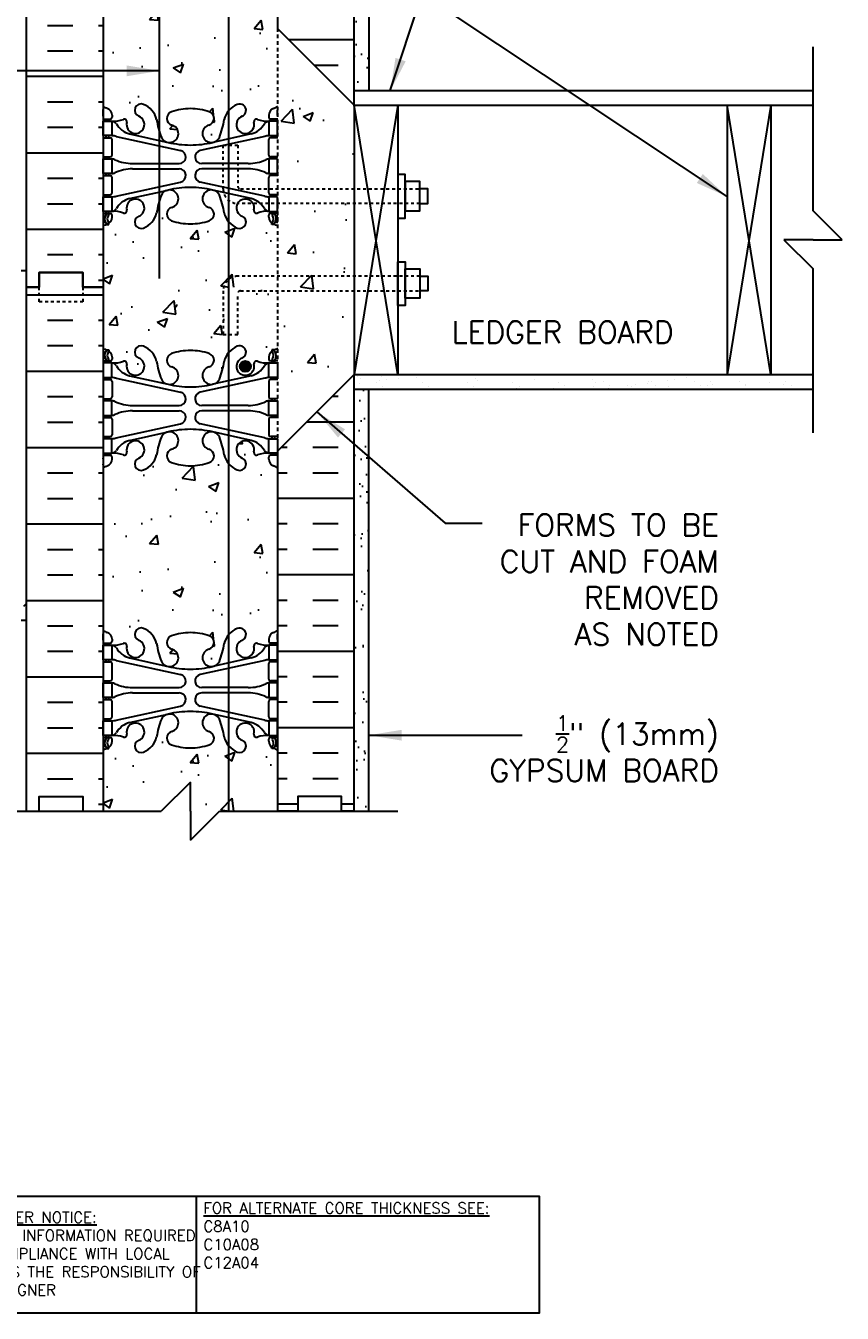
# Model space of a CAD drawing. Header units: inches. Extents: x 28.8 to 85.2, y -16 to 59.9.
# Drawn here: x 46.02 to 74.05, y -15.99 to 28.23 of the extents above; entities that cross this region are included whole.
import ezdxf
from ezdxf.enums import TextEntityAlignment as Align

# ---------------------------------------------------------------- set-up
doc = ezdxf.new("R2010")
doc.units = ezdxf.units.IN
doc.header["$LTSCALE"] = 0.5
doc.header["$MEASUREMENT"] = 0
doc.linetypes.add('DASHED2', pattern=[0.375, 0.25, -0.125])
doc.linetypes.add('HIDDEN2', pattern=[0.1875, 0.125, -0.0625])
for name, color, linetype in [('HATCH', 12, 'Continuous'), ('LINE15', 9, 'Continuous'), ('LINE18', 9, 'Continuous'), ('line25', 2, 'Continuous'), ('LINE3', 3, 'Continuous'), ('LINE50', 5, 'Continuous'), ('LINE9', 9, 'Continuous'), ('TEXT', 4, 'Continuous'), ('Web_Edge', 9, 'Continuous')]:
    doc.layers.add(name, color=color, linetype=linetype)
doc.styles.add('DIM', font='romans.shx', dxfattribs={"width": 0.7})
doc.styles.add('ROMANS', font='romans.shx', dxfattribs={"height": 1.125})
doc.styles.get("Standard").update_dxf_attribs({"font": 'romans.shx', "height": 1.125})
doc.dimstyles.new('ext_12', dxfattribs={"dimscale": 12, "dimtxt": 0.09375, "dimasz": 0.09375, "dimexe": 0.09375, "dimexo": 0.0625, "dimgap": 0.0625, "dimtad": 1, "dimdec": 1, "dimzin": 3, "dimdsep": 46, "dimlunit": 4, "dimtxsty": 'DIM', "dimcen": 0.09, "dimdle": 0.09375, "dimclrt": 4, "dimadec": 0, "dimazin": 0, "dimtfac": 1, "dimtdec": 1, "dimtmove": 2, "dimatfit": 3, "dimfxl": 0, "dimfrac": 2, "dimtolj": 1, "dimtzin": 0, "dimarcsym": 0})
pattern_1 = [(37.5, (34.8746, -11.62064), (-0.031497, 0.963412), [0, -0.76, 0, -0.85, 0, -0.8125]), (7.5, (34.8746, -11.6206), (0.884888, 1.411073), [0, -0.41, 0, -0.685, 0, -0.2625]), (327.5, (34.2596, -11.62064), (1.557071, 0.00283), [0, -0.25, 0, -0.9, 0, -1.175]), (317.5, (34.2596, -11.6206), (1.503063, 0.438838), [0, -0.125, 0, -0.59, 0, -0.675])]

# ---------------------------------------------------------------- blocks, each defined once
blk = doc.blocks.new('6 web')
at = {"layer": 'Web_Edge'}
for p, q in [((-2.89, 6.845), (-2.8, 6.845)), ((-2.8, 6.845), (-2.8, 6.803)), ((2.89, 6.845), (2.8, 6.845)), ((2.8, 6.845), (2.8, 6.803)), ((-3, 6.566), (-2.958, 6.566)), ((-3, 6.466), (-2.752, 6.466)), ((-2.89, 6.466), (-2.89, 6.396)), ((-2.8, 6.466), (-2.8, 6.396)), ((-2.69, 6.596), (-2.69, 6.529)), ((2.69, 6.596), (2.69, 6.529)), ((3, 6.466), (2.752, 6.466)), ((2.8, 6.466), (2.8, 6.396)), ((2.89, 6.466), (2.89, 6.396)), ((3, 6.566), (2.958, 6.566)), ((-3, 5.826), (-2.752, 5.826)), ((-2.89, 5.896), (-2.89, 5.826)), ((-2.8, 5.896), (-2.8, 5.826)), ((-2.69, 5.764), (-2.69, 5.229)), ((-2.551, 5.872), (-0.34, 5.391)), ((-2.09, 5.955), (-0.768, 5.665)), ((2.551, 5.872), (0.34, 5.391)), ((2.09, 5.955), (0.768, 5.665)), ((2.69, 5.764), (2.69, 5.229)), ((3, 5.826), (2.752, 5.826)), ((2.8, 5.896), (2.8, 5.826)), ((2.89, 5.896), (2.89, 5.826)), ((-3, 5.166), (-2.752, 5.166)), ((-2.89, 5.166), (-2.89, 5.096)), ((-2.8, 5.166), (-2.8, 5.096)), ((-1.985, 4.936), (-0.389, 4.936)), ((1.985, 4.936), (0.389, 4.936)), ((3, 5.166), (2.752, 5.166)), ((2.8, 5.166), (2.8, 5.096)), ((2.89, 5.166), (2.89, 5.096)), ((-3, 4.526), (-2.752, 4.526)), ((-2.89, 4.596), (-2.89, 4.526)), ((-2.8, 4.596), (-2.8, 4.526)), ((-2.69, 4.464), (-2.69, 3.929)), ((-1.985, 4.756), (-0.389, 4.756)), ((1.985, 4.756), (0.389, 4.756)), ((2.69, 4.464), (2.69, 3.929)), ((3, 4.526), (2.752, 4.526)), ((2.8, 4.596), (2.8, 4.526)), ((2.89, 4.596), (2.89, 4.526)), ((-2.551, 3.82), (-0.34, 4.302)), ((-2.09, 3.737), (-0.768, 4.028)), ((2.551, 3.82), (0.34, 4.302)), ((2.09, 3.737), (0.768, 4.028)), ((-3, 3.866), (-2.752, 3.866)), ((-2.89, 3.866), (-2.89, 3.796)), ((-2.8, 3.866), (-2.8, 3.796)), ((3, 3.866), (2.752, 3.866)), ((2.8, 3.866), (2.8, 3.796)), ((2.89, 3.866), (2.89, 3.796)), ((-3, 3.226), (-2.752, 3.226)), ((-2.99, 3.106), (-2.99, 2.92)), ((-2.89, 3.296), (-2.89, 3.226)), ((-2.8, 3.296), (-2.8, 3.226)), ((-2.69, 3.096), (-2.69, 3.164)), ((2.69, 3.096), (2.69, 3.164)), ((3, 3.226), (2.752, 3.226)), ((2.8, 3.296), (2.8, 3.226)), ((2.89, 3.296), (2.89, 3.226)), ((2.99, 3.106), (2.99, 2.92)), ((-2.99, -3.106), (-2.99, -2.92)), ((2.99, -3.106), (2.99, -2.92)), ((-3, -3.226), (-2.752, -3.226)), ((-2.89, -3.296), (-2.89, -3.226)), ((-2.8, -3.296), (-2.8, -3.226)), ((-2.69, -3.096), (-2.69, -3.164)), ((2.69, -3.096), (2.69, -3.164)), ((3, -3.226), (2.752, -3.226)), ((2.8, -3.296), (2.8, -3.226)), ((2.89, -3.296), (2.89, -3.226)), ((-3, -3.866), (-2.752, -3.866)), ((-2.89, -3.866), (-2.89, -3.796)), ((-2.8, -3.866), (-2.8, -3.796)), ((-2.69, -4.464), (-2.69, -3.929)), ((-2.551, -3.82), (-0.34, -4.302)), ((-2.09, -3.737), (-0.768, -4.028)), ((2.551, -3.82), (0.34, -4.302)), ((2.09, -3.737), (0.768, -4.028)), ((2.69, -4.464), (2.69, -3.929)), ((3, -3.866), (2.752, -3.866)), ((2.8, -3.866), (2.8, -3.796)), ((2.89, -3.866), (2.89, -3.796)), ((-3, -4.526), (-2.752, -4.526)), ((-2.89, -4.596), (-2.89, -4.526)), ((-2.8, -4.596), (-2.8, -4.526)), ((-1.985, -4.756), (-0.389, -4.756)), ((1.985, -4.756), (0.389, -4.756)), ((3, -4.526), (2.752, -4.526)), ((2.8, -4.596), (2.8, -4.526)), ((2.89, -4.596), (2.89, -4.526)), ((-3, -5.166), (-2.752, -5.166)), ((-2.89, -5.166), (-2.89, -5.096)), ((-2.8, -5.166), (-2.8, -5.096)), ((-2.69, -5.764), (-2.69, -5.229)), ((-1.985, -4.936), (-0.389, -4.936)), ((1.985, -4.936), (0.389, -4.936)), ((2.69, -5.764), (2.69, -5.229)), ((3, -5.166), (2.752, -5.166)), ((2.8, -5.166), (2.8, -5.096)), ((2.89, -5.166), (2.89, -5.096)), ((-2.551, -5.872), (-0.34, -5.391)), ((-2.09, -5.955), (-0.768, -5.665)), ((2.551, -5.872), (0.34, -5.391)), ((2.09, -5.955), (0.768, -5.665)), ((-3, -5.826), (-2.752, -5.826)), ((-2.89, -5.896), (-2.89, -5.826)), ((-2.8, -5.896), (-2.8, -5.826)), ((3, -5.826), (2.752, -5.826)), ((2.8, -5.896), (2.8, -5.826)), ((2.89, -5.896), (2.89, -5.826)), ((-3, -6.466), (-2.752, -6.466)), ((-3, -6.566), (-2.958, -6.566)), ((-2.89, -6.466), (-2.89, -6.396)), ((-2.8, -6.466), (-2.8, -6.396)), ((-2.69, -6.596), (-2.69, -6.529)), ((2.69, -6.596), (2.69, -6.529)), ((3, -6.466), (2.752, -6.466)), ((2.8, -6.466), (2.8, -6.396)), ((2.89, -6.466), (2.89, -6.396)), ((3, -6.566), (2.958, -6.566)), ((-2.89, -6.845), (-2.8, -6.845)), ((-2.8, -6.845), (-2.8, -6.803)), ((2.8, -6.845), (2.8, -6.803)), ((2.89, -6.845), (2.8, -6.845))]:
    blk.add_line(p, q, dxfattribs=at)
for points in [[(-2.995, 5.896), (-2.695, 5.896), (-2.695, 6.396), (-2.995, 6.396)], [(2.995, 5.896), (2.695, 5.896), (2.695, 6.396), (2.995, 6.396)], [(-2.995, 4.596), (-2.695, 4.596), (-2.695, 5.096), (-2.995, 5.096)], [(2.995, 4.596), (2.695, 4.596), (2.695, 5.096), (2.995, 5.096)], [(-2.995, 3.296), (-2.695, 3.296), (-2.695, 3.796), (-2.995, 3.796)], [(2.995, 3.296), (2.695, 3.296), (2.695, 3.796), (2.995, 3.796)], [(-2.995, -3.296), (-2.695, -3.296), (-2.695, -3.796), (-2.995, -3.796)], [(2.995, -3.296), (2.695, -3.296), (2.695, -3.796), (2.995, -3.796)], [(-2.995, -4.596), (-2.695, -4.596), (-2.695, -5.096), (-2.995, -5.096)], [(2.995, -4.596), (2.695, -4.596), (2.695, -5.096), (2.995, -5.096)], [(-2.995, -5.896), (-2.695, -5.896), (-2.695, -6.396), (-2.995, -6.396)], [(2.995, -5.896), (2.695, -5.896), (2.695, -6.396), (2.995, -6.396)]]:
    blk.add_lwpolyline(points, close=True, dxfattribs=at)
for centre, radius, start, end in [((-2.69, 7.303), 0.5, 231.6833, 250.5288), ((-2.69, 7.303), 0.6, 238.8907, 245.0748), ((-2.696, 6.651), 0.25, 140.1145, 222.4609), ((-2.951, 6.741), 0.02, 340.7916, 65.0748), ((-2.854, 6.782), 0.045, 319.1879, 141.448), ((-2.94, 6.596), 0.25, 0, 70.5288), ((-2.696, 6.651), 0.16, 140.0001, 222.4609), ((-1.69, 6.766), 0.22, 68.1963, 248.1963), ((-1.885, 6.278), 0.745, 13.2652, 68.1963), ((-0.571, 6.49), 0.24, 108.923, 254.2747), ((0, 4.825), 2, 90, 108.923), ((0, 4.825), 2, 71.077, 90), ((0.571, 6.49), 0.24, 285.7253, 71.077), ((1.885, 6.278), 0.745, 111.8037, 166.7348), ((1.69, 6.766), 0.22, 291.8037, 111.8037), ((2.94, 6.596), 0.25, 109.4712, 180), ((2.854, 6.782), 0.045, 38.552, 220.8121), ((2.696, 6.651), 0.16, 317.5391, 39.9999), ((2.69, 7.303), 0.5, 289.4712, 308.3167), ((2.696, 6.651), 0.25, 317.5391, 39.8855), ((2.951, 6.741), 0.02, 114.9252, 199.2084), ((2.69, 7.303), 0.6, 294.9252, 301.1093), ((-2.958, 6.586), 0.02, 270, 14.1541), ((-2.848, 6.512), 0.045, 222.4609, 42.4609), ((-2.752, 6.529), 0.0625, 270, 0), ((-2.639, 7.395), 1, 266.7879, 289.9067), ((-2.738, 6.15), 0.25, 37.2777, 80.0823), ((-1.891, 6.678), 0.75, 210.155, 254.5838), ((-2.269, 6.369), 0.09, 346.6795, 108.8651), ((-1.885, 6.278), 0.305, 166.6795, 68.1963), ((1.803, 6.92), 3, 189.0273, 201.1984), ((-0.718, 5.966), 0.305, 205.3782, 74.2747), ((0.718, 5.966), 0.305, 105.7253, 334.6218), ((-1.803, 6.92), 3, 338.8016, 350.9727), ((1.885, 6.278), 0.305, 111.8037, 13.3205), ((1.891, 6.678), 0.75, 285.4162, 329.845), ((2.269, 6.369), 0.09, 71.1349, 193.3205), ((2.639, 7.395), 1, 250.0933, 273.2121), ((2.738, 6.15), 0.25, 99.9177, 142.7223), ((2.752, 6.529), 0.0625, 180, 270), ((2.848, 6.512), 0.045, 137.5391, 317.5391), ((2.958, 6.586), 0.02, 165.8459, 270), ((-2.752, 5.764), 0.0625, 0, 90), ((-2.786, 4.9), 1, 76.4291, 84.7991), ((2.786, 4.9), 1, 95.2009, 103.5709), ((2.752, 5.764), 0.0625, 90, 180), ((0, 8.932), 3.356, 256.7692, 270), ((-0.389, 5.166), 0.23, 270, 77.6055), ((0, 8.932), 3.356, 270, 283.2308), ((0.389, 5.166), 0.23, 102.3945, 270), ((-2.752, 5.229), 0.0625, 270, 0), ((-2.699, 4.877), 0.219, 60.4937, 88.92), ((-1.955, 6.536), 1.6, 246.5673, 268.9203), ((1.955, 6.536), 1.6, 271.0797, 293.4327), ((2.699, 4.877), 0.219, 91.08, 119.5063), ((2.752, 5.229), 0.0625, 180, 270), ((-2.752, 4.464), 0.0625, 0, 90), ((-2.699, 4.815), 0.219, 271.08, 299.5063), ((-2.699, 4.815), 0.219, 271.08, 299.5063), ((-1.955, 3.156), 1.6, 91.0797, 113.4327), ((-1.955, 3.156), 1.6, 91.0797, 113.4327), ((-0.389, 4.526), 0.23, 282.3945, 90), ((0.389, 4.526), 0.23, 90, 257.6055), ((1.955, 3.156), 1.6, 66.5673, 88.9203), ((1.955, 3.156), 1.6, 66.5673, 88.9203), ((2.699, 4.815), 0.219, 240.4937, 268.92), ((2.699, 4.815), 0.219, 240.4937, 268.92), ((2.752, 4.464), 0.0625, 90, 180), ((-0.718, 3.727), 0.305, 285.7253, 154.6218), ((0, 0.761), 3.356, 90, 103.2308), ((0, 0.761), 3.356, 76.7692, 90), ((0.718, 3.727), 0.305, 25.3782, 254.2747), ((-2.752, 3.929), 0.0625, 270, 0), ((-2.786, 4.792), 1, 275.2009, 283.5709), ((-1.891, 3.014), 0.75, 105.4162, 149.845), ((-1.885, 3.414), 0.305, 291.8037, 193.3205), ((1.803, 2.773), 3, 158.8016, 170.9727), ((-1.803, 2.773), 3, 9.0273, 21.1984), ((1.885, 3.414), 0.305, 346.6795, 248.1963), ((1.891, 3.014), 0.75, 30.155, 74.5838), ((2.786, 4.792), 1, 256.4291, 264.7991), ((2.752, 3.929), 0.0625, 180, 270), ((-3.01, 3.106), 0.02, 0, 60.012), ((-2.94, 3.096), 0.25, 289.4712, 360), ((-2.752, 3.164), 0.0625, 360, 90), ((-2.738, 3.542), 0.25, 279.9177, 322.7223), ((-2.639, 2.298), 1, 70.0933, 93.2121), ((-2.269, 3.323), 0.09, 251.1349, 13.3205), ((-1.69, 2.927), 0.22, 111.8037, 291.8037), ((-1.885, 3.414), 0.745, 291.8037, 346.7348), ((-0.571, 3.202), 0.24, 105.7253, 251.077), ((0.571, 3.202), 0.24, 288.923, 74.2747), ((1.885, 3.414), 0.745, 193.2652, 248.1963), ((1.69, 2.927), 0.22, 248.1963, 68.1963), ((2.269, 3.323), 0.09, 166.6795, 288.8651), ((2.639, 2.298), 1, 86.7879, 109.9067), ((2.738, 3.542), 0.25, 217.2777, 260.0823), ((2.752, 3.164), 0.0625, 90, 180), ((2.94, 3.096), 0.25, 180, 250.5288), ((3.01, 3.106), 0.02, 119.988, 180), ((-3.01, 2.92), 0.02, 301.073, 0), ((-2.69, 2.389), 0.6, 121.073, 121.1093), ((-2.69, 2.389), 0.5, 109.4712, 128.3167), ((0, 4.867), 2, 251.077, 270), ((0, 4.867), 2, 270, 288.923), ((2.69, 2.389), 0.5, 51.6833, 70.5288), ((3.01, 2.92), 0.02, 180, 238.927), ((2.69, 2.389), 0.6, 58.8907, 58.927), ((-2.69, -2.389), 0.5, 231.6833, 250.5288), ((-2.69, -2.389), 0.6, 238.8907, 238.927), ((-3.01, -2.92), 0.02, 360, 58.927), ((-2.94, -3.096), 0.25, 0, 70.5288), ((-1.69, -2.927), 0.22, 68.1963, 248.1963), ((-1.885, -3.414), 0.745, 13.2652, 68.1963), ((-0.571, -3.202), 0.24, 108.923, 254.2747), ((0, -4.867), 2, 90, 108.923), ((0, -4.867), 2, 71.077, 90), ((0.571, -3.202), 0.24, 285.7253, 71.077), ((1.885, -3.414), 0.745, 111.8037, 166.7348), ((1.69, -2.927), 0.22, 291.8037, 111.8037), ((2.94, -3.096), 0.25, 109.4712, 180), ((2.69, -2.389), 0.5, 289.4712, 308.3167), ((3.01, -2.92), 0.02, 121.073, 180), ((2.69, -2.389), 0.6, 301.073, 301.1093), ((-3.01, -3.106), 0.02, 299.988, 360), ((-2.752, -3.164), 0.0625, 270, 0), ((-2.639, -2.298), 1, 266.7879, 289.9067), ((-2.738, -3.542), 0.25, 37.2777, 80.0823), ((-1.891, -3.014), 0.75, 210.155, 254.5838), ((-2.269, -3.323), 0.09, 346.6795, 108.8651), ((-1.885, -3.414), 0.305, 166.6795, 68.1963), ((1.803, -2.773), 3, 189.0273, 201.1984), ((-0.718, -3.727), 0.305, 205.3782, 74.2747), ((0.718, -3.727), 0.305, 105.7253, 334.6218), ((-1.803, -2.773), 3, 338.8016, 350.9727), ((1.885, -3.414), 0.305, 111.8037, 13.3205), ((1.891, -3.014), 0.75, 285.4162, 329.845), ((2.269, -3.323), 0.09, 71.1349, 193.3205), ((2.639, -2.298), 1, 250.0933, 273.2121), ((2.738, -3.542), 0.25, 99.9177, 142.7223), ((2.752, -3.164), 0.0625, 180, 270), ((3.01, -3.106), 0.02, 180, 240.012), ((-2.752, -3.929), 0.0625, 0, 90), ((-2.786, -4.792), 1, 76.4291, 84.7991), ((2.786, -4.792), 1, 95.2009, 103.5709), ((2.752, -3.929), 0.0625, 90, 180), ((0, -0.761), 3.356, 256.7692, 270), ((-0.389, -4.526), 0.23, 270, 77.6055), ((0, -0.761), 3.356, 270, 283.2308), ((0.389, -4.526), 0.23, 102.3945, 270), ((-2.752, -4.464), 0.0625, 270, 0), ((-2.699, -4.815), 0.219, 60.4937, 88.92), ((-2.699, -4.815), 0.219, 60.4937, 88.92), ((-1.955, -3.156), 1.6, 246.5673, 268.9203), ((-1.955, -3.156), 1.6, 246.5673, 268.9203), ((1.955, -3.156), 1.6, 271.0797, 293.4327), ((1.955, -3.156), 1.6, 271.0797, 293.4327), ((2.699, -4.815), 0.219, 91.08, 119.5063), ((2.699, -4.815), 0.219, 91.08, 119.5063), ((2.752, -4.464), 0.0625, 180, 270), ((-2.752, -5.229), 0.0625, 0, 90), ((-2.699, -4.877), 0.219, 271.08, 299.5063), ((-1.955, -6.536), 1.6, 91.0797, 113.4327), ((-0.389, -5.166), 0.23, 282.3945, 90), ((0.389, -5.166), 0.23, 90, 257.6055), ((1.955, -6.536), 1.6, 66.5673, 88.9203), ((2.699, -4.877), 0.219, 240.4937, 268.92), ((2.752, -5.229), 0.0625, 90, 180), ((-0.718, -5.966), 0.305, 285.7253, 154.6218), ((0, -8.932), 3.356, 90, 103.2308), ((0, -8.932), 3.356, 76.7692, 90), ((0.718, -5.966), 0.305, 25.3782, 254.2747), ((-2.752, -5.764), 0.0625, 270, 0), ((-2.786, -4.9), 1, 275.2009, 283.5709), ((-1.891, -6.678), 0.75, 105.4162, 149.845), ((-1.885, -6.278), 0.305, 291.8037, 193.3205), ((1.803, -6.92), 3, 158.8016, 170.9727), ((-1.803, -6.92), 3, 9.0273, 21.1984), ((1.885, -6.278), 0.305, 346.6795, 248.1963), ((1.891, -6.678), 0.75, 30.155, 74.5838), ((2.786, -4.9), 1, 256.4291, 264.7991), ((2.752, -5.764), 0.0625, 180, 270), ((-2.958, -6.586), 0.02, 345.8459, 90), ((-2.696, -6.651), 0.25, 137.5391, 219.8855), ((-2.848, -6.512), 0.045, 317.5391, 137.5391), ((-2.94, -6.596), 0.25, 289.4712, 360), ((-2.696, -6.651), 0.16, 137.5391, 219.9999), ((-2.752, -6.529), 0.0625, 360, 90), ((-2.738, -6.15), 0.25, 279.9177, 322.7223), ((-2.639, -7.395), 1, 70.0933, 93.2121), ((-2.269, -6.369), 0.09, 251.1349, 13.3205), ((-1.69, -6.766), 0.22, 111.8037, 291.8037), ((-1.885, -6.278), 0.745, 291.8037, 346.7348), ((-0.571, -6.49), 0.24, 105.7253, 251.077), ((0.571, -6.49), 0.24, 288.923, 74.2747), ((1.885, -6.278), 0.745, 193.2652, 248.1963), ((1.69, -6.766), 0.22, 248.1963, 68.1963), ((2.269, -6.369), 0.09, 166.6795, 288.8651), ((2.639, -7.395), 1, 86.7879, 109.9067), ((2.738, -6.15), 0.25, 217.2777, 260.0823), ((2.752, -6.529), 0.0625, 90, 180), ((2.94, -6.596), 0.25, 180, 250.5288), ((2.848, -6.512), 0.045, 42.4609, 222.4609), ((2.696, -6.651), 0.16, 320.0001, 42.4609), ((2.696, -6.651), 0.25, 320.1145, 42.4609), ((2.958, -6.586), 0.02, 90, 194.1541), ((-2.69, -7.303), 0.6, 114.9252, 121.1093), ((-2.69, -7.303), 0.5, 109.4712, 128.3167), ((-2.951, -6.741), 0.02, 294.9252, 19.2084), ((-2.854, -6.782), 0.045, 218.552, 40.8121), ((0, -4.825), 2, 251.077, 270), ((0, -4.825), 2, 270, 288.923), ((2.854, -6.782), 0.045, 139.1879, 321.448), ((2.69, -7.303), 0.5, 51.6833, 70.5288), ((2.951, -6.741), 0.02, 160.7916, 245.0748), ((2.69, -7.303), 0.6, 58.8907, 65.0748)]:
    blk.add_arc(centre, radius, start, end, dxfattribs=at)

msp = doc.modelspace()

# ---------------------------------------------------------------- hatches: boundary and pattern name
at = {"layer": 'HATCH'}
h = msp.add_hatch(dxfattribs=at)
h.set_pattern_fill('AR-SAND', color=256, scale=0.5, style=0)
h.set_pattern_definition(pattern_1)
h.paths.add_polyline_path([(57.801, 46.254), (57.301, 46.254), (57.301, 26.004), (57.801, 26.004)])
h = msp.add_hatch(dxfattribs=at)
h.set_pattern_fill('INSUL', color=256, scale=7, style=0)
h.set_pattern_definition([(0, (-2877.4856, -377.7554), (0, 2.625), []), (0, (-2877.4856, -376.8804), (0, 2.625), [0.875, -0.875]), (0, (-2877.4856, -376.0054), (0, 2.625), [0.875, -0.875])])
h.paths.add_polyline_path([(46.051, 19.254), (46.488, 19.254), (46.488, 19.754), (47.988, 19.754), (47.988, 19.254), (48.676, 19.254), (48.676, 37.254), (47.988, 37.254), (47.988, 37.754), (46.488, 37.754), (46.488, 37.254), (46.051, 37.254)])
h = msp.add_hatch(dxfattribs=at)
h.set_pattern_fill('AR-CONC', color=256, scale=0.5, style=0)
h.set_pattern_definition([(50, (-2877.4856, -377.7554), (3.586301, -0.3137607), [0.375, -4.125]), (355, (-2877.4856, -377.7554), (-0.6937567, 3.7609607), [0.3, -3.3]), (100.4514, (-2877.1867, -377.7815), (2.892547, 3.4471977), [0.318701, -3.5057106]), (46.1842, (-2877.4856, -376.7554), (5.336205, -0.827595), [0.5625, -6.1875]), (96.6356, (-2877.041, -376.8243), (4.6733135, 4.870589), [0.478051, -5.258565]), (351.1842, (-2877.4856, -376.7554), (4.67331, 4.870593), [0.45, -4.95]), (21, (-2876.9856, -377.0054), (2.9845353, -2.0130945), [0.375, -4.125]), (326, (-2876.9856, -377.0054), (1.2165767, 3.62575), [0.3, -3.3]), (71.4514, (-2876.737, -377.173), (4.201113, 1.6126525), [0.318701, -3.5057106]), (37.5, (-2877.4856, -377.7554), (0.0607993, 1.66446927), [0, -3.26, 0, -3.35, 0, -3.3125]), (7.5, (-2877.4856, -377.7554), (1.3153477, 1.9720586), [0, -1.91, 0, -3.185, 0, -1.2625]), (327.5, (-2878.6006, -377.7554), (2.6691122, -0.11277436), [0, -1.25, 0, -3.9, 0, -5.175]), (317.5, (-2879.1006, -377.7554), (2.9159308, 0.500525), [0, -1.625, 0, -2.59, 0, -3.675])])
h.paths.add_polyline_path([(51.676, 35.08, -0.082755), (52.325, 34.972, -0.735593), (52.312, 34.514, 0.955472), (52.45, 33.92), (52.47, 33.924, 0.223253), (52.67, 34.089, 0.053157), (52.836, 34.703, -0.24438), (53.284, 35.224, -1), (53.448, 34.816, 2.182095), (53.858, 34.603, -0.601435), (53.977, 34.707, 0.10046), (54.371, 34.65), (54.476, 34.65), (54.476, 34.72), (54.428, 34.72, -0.414214), (54.366, 34.783), (54.366, 34.85, -0.249069), (54.476, 35.057), (54.476, 35.099), (54.566, 35.099, 0.064398), (54.676, 35.165), (54.676, 37.254), (48.676, 37.254), (48.676, 35.165, 0.064398), (48.786, 35.099), (48.876, 35.099), (48.876, 35.057, -0.249069), (48.986, 34.85), (48.986, 34.783, -0.414214), (48.924, 34.72), (48.876, 34.72), (48.876, 34.65), (48.981, 34.65, 0.10046), (49.375, 34.707, -0.601435), (49.494, 34.603, 2.182095), (49.904, 34.816, -1), (50.068, 35.224, -0.24438), (50.516, 34.703, 0.053157), (50.682, 34.089, 0.223253), (50.882, 33.924), (50.902, 33.92, 0.955472), (51.04, 34.514, -0.735593), (51.027, 34.972, -0.082755)])
h.paths.add_polyline_path([(54.676, 28.254), (54.676, 31.036, 0.082415), (54.533, 31.115, -0.317837), (54.366, 31.35), (54.366, 31.418, -0.414214), (54.428, 31.48), (54.476, 31.48), (54.476, 31.55), (54.371, 31.55, 0.10046), (53.977, 31.493, -0.601435), (53.858, 31.598, 2.182095), (53.448, 31.385, -1), (53.284, 30.977, -0.24438), (52.836, 31.497, 0.053157), (52.67, 32.111, 0.223253), (52.47, 32.276), (52.45, 32.281, 0.955472), (52.312, 31.687, -0.735593), (52.325, 31.229, -0.082755), (51.676, 31.121, -0.082755), (51.027, 31.229, -0.735593), (51.04, 31.687, 0.955472), (50.902, 32.281), (50.882, 32.276, 0.223253), (50.682, 32.111, 0.053157), (50.516, 31.497, -0.24438), (50.068, 30.977, -1), (49.904, 31.385, 2.182095), (49.494, 31.598, -0.601435), (49.375, 31.493, 0.10046), (48.981, 31.55), (48.876, 31.55), (48.876, 31.48), (48.924, 31.48, -0.414214), (48.986, 31.418), (48.986, 31.35, -0.317837), (48.819, 31.115, 0.082415), (48.676, 31.036), (48.676, 28.254)])
h.paths.add_polyline_path([(48.676, 28.254), (48.676, 25.473, 0.082415), (48.819, 25.394, -0.317837), (48.986, 25.158), (48.986, 25.09, -0.414214), (48.924, 25.028), (48.876, 25.028), (48.876, 24.958), (48.981, 24.958, 0.10046), (49.375, 25.015, -0.601435), (49.494, 24.91, 2.182095), (49.904, 25.123, -1), (50.068, 25.532, -0.24438), (50.516, 25.011, 0.053157), (50.682, 24.397, 0.223253), (50.882, 24.232), (50.902, 24.228, 0.955472), (51.04, 24.821, -0.735593), (51.027, 25.279, -0.082755), (51.676, 25.387, -0.082755), (52.325, 25.279, -0.735593), (52.312, 24.821, 0.955472), (52.45, 24.228), (52.47, 24.232, 0.223253), (52.67, 24.397, 0.053157), (52.836, 25.011, -0.24438), (53.284, 25.532, -1), (53.448, 25.123, 2.182095), (53.858, 24.91, -0.601435), (53.977, 25.015, 0.10046), (54.371, 24.958), (54.476, 24.958), (54.476, 25.028), (54.428, 25.028, -0.414214), (54.366, 25.09), (54.366, 25.158, -0.317837), (54.533, 25.394, 0.082415), (54.676, 25.473), (54.676, 28.254)])
h.paths.add_polyline_path([(51.027, 21.537, -0.735593), (51.04, 21.995, 0.955472), (50.902, 22.588), (50.882, 22.584, 0.223253), (50.682, 22.419, 0.053157), (50.516, 21.805, -0.24438), (50.068, 21.284, -1), (49.904, 21.693, 2.182095), (49.494, 21.906, -0.601435), (49.375, 21.801, 0.10046), (48.981, 21.858), (48.876, 21.858), (48.876, 21.788), (48.924, 21.788, -0.414214), (48.986, 21.725), (48.986, 21.658, -0.249069), (48.876, 21.451), (48.876, 21.409), (48.786, 21.409, 0.064398), (48.676, 21.343), (48.676, 19.254), (54.676, 19.254), (54.676, 21.343, 0.064398), (54.566, 21.409), (54.476, 21.409), (54.476, 21.451, -0.249069), (54.366, 21.658), (54.366, 21.725, -0.414214), (54.428, 21.788), (54.476, 21.788), (54.476, 21.858), (54.371, 21.858, 0.10046), (53.977, 21.801, -0.601435), (53.858, 21.906, 2.182095), (53.448, 21.693, -1), (53.284, 21.284, -0.24438), (52.836, 21.805, 0.053157), (52.67, 22.419, 0.223253), (52.47, 22.584), (52.45, 22.588, 0.955472), (52.312, 21.995, -0.735593), (52.325, 21.537, -0.082755), (51.676, 21.429, -0.082755)])
h = msp.add_hatch(dxfattribs=at)
h.set_pattern_fill('INSUL', color=256, scale=7, style=0)
h.set_pattern_definition([(0, (34.8746, -11.6206), (0, 2.625), []), (0, (34.8746, -10.7456), (0, 2.625), [0.875, -0.875]), (0, (34.8746, -9.8706), (0, 2.625), [0.875, -0.875])])
h.paths.add_polyline_path([(54.676, 28.129), (57.301, 25.504), (57.301, 37.254), (56.863, 37.254), (56.863, 36.754), (55.363, 36.754), (55.363, 37.254), (54.676, 37.254)])
h.paths.add_polyline_path([(57.301, 16.254), (54.676, 13.629), (54.676, 1.254), (55.363, 1.254), (55.363, 1.754), (56.863, 1.754), (56.863, 1.254), (57.301, 1.254)])
h = msp.add_hatch(dxfattribs=at)
h.set_pattern_fill('AR-CONC', color=256, scale=0.5, style=0)
h.set_pattern_definition([(50, (-78.748, -134.385), (3.5863, -0.31376), [0.375, -4.125]), (355, (-78.748, -134.385), (-0.693757, 3.76096), [0.3, -3.3]), (100.4514, (-78.4492, -134.4112), (2.892547, 3.4472), [0.3187, -3.50571]), (46.1842, (-78.748, -133.385), (5.336205, -0.827595), [0.5625, -6.1875]), (96.6356, (-78.3034, -133.454), (4.67331, 4.87059), [0.47805, -5.25856]), (351.1842, (-78.748, -133.385), (4.67331, 4.8706), [0.45, -4.95]), (21, (-78.248, -133.635), (2.984535, -2.013094), [0.375, -4.125]), (326, (-78.248, -133.635), (1.216577, 3.62575), [0.3, -3.3]), (71.4514, (-77.9993, -133.803), (4.201113, 1.61265), [0.3187, -3.50571]), (37.5, (-78.748, -134.3851), (0.060799, 1.664469), [0, -3.26, 0, -3.35, 0, -3.3125]), (7.5, (-78.748, -134.385), (1.315348, 1.972059), [0, -1.91, 0, -3.185, 0, -1.2625]), (327.5, (-79.863, -134.3851), (2.669112, -0.112774), [0, -1.25, 0, -3.9, 0, -5.175]), (317.5, (-80.363, -134.385), (2.91593, 0.500525), [0, -1.625, 0, -2.59, 0, -3.675])])
h.paths.add_polyline_path([(57.301, 22.942), (54.676, 22.942), (54.676, 18.817), (57.301, 18.817)])
h.paths.add_polyline_path([(57.301, 17.379), (57.301, 18.317), (54.676, 18.317), (54.676, 14.754)])
h.paths.add_polyline_path([(54.676, 27.004), (54.676, 23.442), (57.301, 23.442), (57.301, 24.379)])
h = msp.add_hatch(dxfattribs=at)
h.set_pattern_fill('INSUL', color=256, scale=7, style=0)
h.set_pattern_definition([(0, (-2877.4856, -395.7554), (0, 2.625), []), (0, (-2877.4856, -394.8804), (0, 2.625), [0.875, -0.875]), (0, (-2877.4856, -394.0054), (0, 2.625), [0.875, -0.875])])
h.paths.add_polyline_path([(46.051, 1.254), (46.488, 1.254), (46.488, 1.754), (47.988, 1.754), (47.988, 1.254), (48.676, 1.254), (48.676, 19.254), (47.988, 19.254), (47.988, 19.754), (46.488, 19.754), (46.488, 19.254), (46.051, 19.254)])
h = msp.add_hatch(dxfattribs=at)
h.set_pattern_fill('AR-CONC', color=256, scale=0.5, style=0)
h.set_pattern_definition([(50, (-2877.4856, -395.7554), (3.586301, -0.3137607), [0.375, -4.125]), (355, (-2877.4856, -395.7554), (-0.6937567, 3.7609607), [0.3, -3.3]), (100.4514, (-2877.1867, -395.7815), (2.892547, 3.4471977), [0.318701, -3.5057106]), (46.1842, (-2877.4856, -394.7554), (5.336205, -0.827595), [0.5625, -6.1875]), (96.6356, (-2877.041, -394.8243), (4.6733135, 4.870589), [0.478051, -5.258565]), (351.1842, (-2877.4856, -394.7554), (4.67331, 4.870593), [0.45, -4.95]), (21, (-2876.9856, -395.0054), (2.9845353, -2.0130945), [0.375, -4.125]), (326, (-2876.9856, -395.0054), (1.2165767, 3.62575), [0.3, -3.3]), (71.4514, (-2876.737, -395.173), (4.201113, 1.6126525), [0.318701, -3.5057106]), (37.5, (-2877.4856, -395.7554), (0.0607993, 1.66446927), [0, -3.26, 0, -3.35, 0, -3.3125]), (7.5, (-2877.4856, -395.7554), (1.3153477, 1.9720586), [0, -1.91, 0, -3.185, 0, -1.2625]), (327.5, (-2878.6006, -395.7554), (2.6691122, -0.11277436), [0, -1.25, 0, -3.9, 0, -5.175]), (317.5, (-2879.1006, -395.7554), (2.9159308, 0.500525), [0, -1.625, 0, -2.59, 0, -3.675])])
h.paths.add_polyline_path([(51.676, 17.08, -0.082755), (52.325, 16.972, -0.735593), (52.312, 16.514, 0.955472), (52.45, 15.92), (52.47, 15.924, 0.223253), (52.67, 16.089, 0.053157), (52.836, 16.703, -0.24438), (53.284, 17.224, -1), (53.448, 16.816, 2.182095), (53.858, 16.603, -0.601435), (53.977, 16.707, 0.10046), (54.371, 16.65), (54.476, 16.65), (54.476, 16.72), (54.428, 16.72, -0.414214), (54.366, 16.783), (54.366, 16.85, -0.249069), (54.476, 17.057), (54.476, 17.099), (54.566, 17.099, 0.064398), (54.676, 17.165), (54.676, 19.254), (48.676, 19.254), (48.676, 17.165, 0.064398), (48.786, 17.099), (48.876, 17.099), (48.876, 17.057, -0.249069), (48.986, 16.85), (48.986, 16.783, -0.414214), (48.924, 16.72), (48.876, 16.72), (48.876, 16.65), (48.981, 16.65, 0.10046), (49.375, 16.707, -0.601435), (49.494, 16.603, 2.182095), (49.904, 16.816, -1), (50.068, 17.224, -0.24438), (50.516, 16.703, 0.053157), (50.682, 16.089, 0.223253), (50.882, 15.924), (50.902, 15.92, 0.955472), (51.04, 16.514, -0.735593), (51.027, 16.972, -0.082755)])
h.paths.add_polyline_path([(54.676, 10.254), (54.676, 13.036, 0.082415), (54.533, 13.115, -0.317837), (54.366, 13.35), (54.366, 13.418, -0.414214), (54.428, 13.48), (54.476, 13.48), (54.476, 13.55), (54.371, 13.55, 0.10046), (53.977, 13.493, -0.601435), (53.858, 13.598, 2.182095), (53.448, 13.385, -1), (53.284, 12.977, -0.24438), (52.836, 13.497, 0.053157), (52.67, 14.111, 0.223253), (52.47, 14.276), (52.45, 14.281, 0.955472), (52.312, 13.687, -0.735593), (52.325, 13.229, -0.082755), (51.676, 13.121, -0.082755), (51.027, 13.229, -0.735593), (51.04, 13.687, 0.955472), (50.902, 14.281), (50.882, 14.276, 0.223253), (50.682, 14.111, 0.053157), (50.516, 13.497, -0.24438), (50.068, 12.977, -1), (49.904, 13.385, 2.182095), (49.494, 13.598, -0.601435), (49.375, 13.493, 0.10046), (48.981, 13.55), (48.876, 13.55), (48.876, 13.48), (48.924, 13.48, -0.414214), (48.986, 13.418), (48.986, 13.35, -0.317837), (48.819, 13.115, 0.082415), (48.676, 13.036), (48.676, 10.254)])
h.paths.add_polyline_path([(48.676, 10.254), (48.676, 7.473, 0.082415), (48.819, 7.394, -0.317837), (48.986, 7.158), (48.986, 7.09, -0.414214), (48.924, 7.028), (48.876, 7.028), (48.876, 6.958), (48.981, 6.958, 0.10046), (49.375, 7.015, -0.601435), (49.494, 6.91, 2.182095), (49.904, 7.123, -1), (50.068, 7.532, -0.24438), (50.516, 7.011, 0.053157), (50.682, 6.397, 0.223253), (50.882, 6.232), (50.902, 6.228, 0.955472), (51.04, 6.821, -0.735593), (51.027, 7.279, -0.082755), (51.676, 7.387, -0.082755), (52.325, 7.279, -0.735593), (52.312, 6.821, 0.955472), (52.45, 6.228), (52.47, 6.232, 0.223253), (52.67, 6.397, 0.053157), (52.836, 7.011, -0.24438), (53.284, 7.532, -1), (53.448, 7.123, 2.182095), (53.858, 6.91, -0.601435), (53.977, 7.015, 0.10046), (54.371, 6.958), (54.476, 6.958), (54.476, 7.028), (54.428, 7.028, -0.414214), (54.366, 7.09), (54.366, 7.158, -0.317837), (54.533, 7.394, 0.082415), (54.676, 7.473), (54.676, 10.254)])
h.paths.add_polyline_path([(51.027, 3.537, -0.735593), (51.04, 3.995, 0.955472), (50.902, 4.588), (50.882, 4.584, 0.223253), (50.682, 4.419, 0.053157), (50.516, 3.805, -0.24438), (50.068, 3.284, -1), (49.904, 3.693, 2.182095), (49.494, 3.906, -0.601435), (49.375, 3.801, 0.10046), (48.981, 3.858), (48.876, 3.858), (48.876, 3.788), (48.924, 3.788, -0.414214), (48.986, 3.725), (48.986, 3.658, -0.249069), (48.876, 3.451), (48.876, 3.409), (48.786, 3.409, 0.064398), (48.676, 3.343), (48.676, 1.254), (54.676, 1.254), (54.676, 3.343, 0.064398), (54.566, 3.409), (54.476, 3.409), (54.476, 3.451, -0.249069), (54.366, 3.658), (54.366, 3.725, -0.414214), (54.428, 3.788), (54.476, 3.788), (54.476, 3.858), (54.371, 3.858, 0.10046), (53.977, 3.801, -0.601435), (53.858, 3.906, 2.182095), (53.448, 3.693, -1), (53.284, 3.284, -0.24438), (52.836, 3.805, 0.053157), (52.67, 4.419, 0.223253), (52.47, 4.584), (52.45, 4.588, 0.955472), (52.312, 3.995, -0.735593), (52.325, 3.537, -0.082755), (51.676, 3.429, -0.082755)])
h = msp.add_hatch(dxfattribs=at)
h.set_pattern_fill('AR-SAND', color=256, scale=0.5, style=0)
h.set_pattern_definition(pattern_1)
h.paths.add_polyline_path([(57.801, 15.443), (57.707, 15.754), (57.301, 15.754), (57.301, 1.254), (57.801, 1.254)])
at = {"layer": 'LINE3'}
msp.add_hatch(color=256, dxfattribs=at).paths.add_polyline_path([(53.748, 16.532, 1), (53.373, 16.532, 1)])

# ---------------------------------------------------------------- linework, layer by layer
at = {"layer": 'HATCH'}
for p, q in [((58.801, 16.254), (57.301, 25.504)), ((58.801, 25.504), (57.301, 16.254)), ((71.598, 16.254), (70.098, 25.504)), ((71.598, 25.504), (70.098, 16.254)), ((57.42, 16.192), (57.42, 16.192)), ((57.478, 15.952), (57.478, 15.952)), ((57.513, 16.108), (57.513, 16.108)), ((58.074, 15.984), (58.074, 15.984)), ((58.157, 16.041), (58.157, 16.041)), ((58.225, 16.173), (58.225, 16.173)), ((58.417, 16.076), (58.417, 16.076)), ((58.823, 16.129), (58.823, 16.129)), ((59.451, 16.148), (59.451, 16.148)), ((59.503, 16.219), (59.503, 16.219)), ((59.576, 16.221), (59.576, 16.221)), ((59.631, 15.987), (59.631, 15.987)), ((59.763, 16.253), (59.763, 16.253)), ((60.885, 16.238), (60.885, 16.238)), ((61.188, 15.99), (61.188, 15.99)), ((61.451, 16.131), (61.451, 16.131)), ((61.544, 16.046), (61.544, 16.046)), ((62.164, 16.232), (62.164, 16.232)), ((62.745, 15.992), (62.745, 15.992)), ((63.482, 16.087), (63.482, 16.087)), ((64.302, 15.995), (64.302, 15.995)), ((65.482, 16.069), (65.482, 16.069)), ((65.574, 15.985), (65.574, 15.985)), ((65.86, 15.998), (65.86, 15.998)), ((67.36, 15.958), (67.36, 15.958)), ((67.417, 16.001), (67.417, 16.001)), ((67.513, 16.025), (67.513, 16.025)), ((68.039, 16.048), (68.039, 16.048)), ((68.299, 16.082), (68.299, 16.082)), ((68.706, 16.136), (68.706, 16.136)), ((68.974, 16.004), (68.974, 16.004)), ((69.385, 16.225), (69.385, 16.225)), ((69.513, 16.008), (69.513, 16.008)), ((69.605, 15.924), (69.605, 15.924)), ((70.531, 16.007), (70.531, 16.007)), ((71.543, 15.964), (71.543, 15.964)), ((72.088, 16.009), (72.088, 16.009)), ((58.285, 15.85), (58.285, 15.85)), ((59.842, 15.852), (59.842, 15.852)), ((61.399, 15.855), (61.399, 15.855)), ((61.561, 15.769), (61.561, 15.769)), ((62.87, 15.786), (62.87, 15.786)), ((62.956, 15.858), (62.956, 15.858)), ((64.149, 15.78), (64.149, 15.78)), ((64.513, 15.861), (64.513, 15.861)), ((65.499, 15.829), (65.499, 15.829)), ((66.014, 15.781), (66.014, 15.781)), ((66.07, 15.864), (66.07, 15.864)), ((66.693, 15.871), (66.693, 15.871)), ((66.808, 15.845), (66.808, 15.845)), ((66.953, 15.905), (66.953, 15.905)), ((67.627, 15.867), (67.627, 15.867)), ((68.087, 15.839), (68.087, 15.839)), ((69.185, 15.869), (69.185, 15.869)), ((69.437, 15.888), (69.437, 15.888)), ((70.742, 15.872), (70.742, 15.872)), ((70.746, 15.905), (70.746, 15.905)), ((72.025, 15.898), (72.025, 15.898)), ((72.299, 15.875), (72.299, 15.875))]:
    msp.add_line(p, q, dxfattribs=at)
at = {"layer": 'LINE15', "linetype": 'HIDDEN2'}
for points in [[(59.551, 22.129), (53.301, 22.129, -0.414214), (52.801, 22.629), (52.801, 24.129), (53.301, 24.129), (53.301, 22.729, 0.414214), (53.401, 22.629), (59.551, 22.629)], [(59.551, 19.629), (53.301, 19.629, 0.414214), (52.801, 19.129), (52.801, 17.629), (53.301, 17.629), (53.301, 19.029, -0.414214), (53.401, 19.129), (59.551, 19.129)]]:
    msp.add_lwpolyline(points, format="xyb", dxfattribs=at)
at = {"layer": 'LINE18'}
for points in [[(58.801, 21.629), (59.051, 21.629), (59.051, 23.129), (58.801, 23.129)], [(59.051, 21.879), (59.551, 21.879), (59.551, 22.879), (59.051, 22.879)], [(58.801, 20.129), (59.051, 20.129), (59.051, 18.629), (58.801, 18.629)], [(59.051, 19.879), (59.551, 19.879), (59.551, 18.879), (59.051, 18.879)]]:
    msp.add_lwpolyline(points, close=True, dxfattribs=at)
for points in [[(59.551, 22.129), (59.832, 22.129), (59.832, 22.629), (59.551, 22.629)], [(59.551, 19.629), (59.832, 19.629), (59.832, 19.129), (59.551, 19.129)]]:
    msp.add_lwpolyline(points, dxfattribs=at)
at = {"layer": 'line25'}
for p, q in [((48.676, 37.254), (48.676, 19.254)), ((54.676, 28.129), (54.676, 37.254)), ((57.301, 25.504), (54.676, 28.129)), ((57.301, 25.504), (57.301, 16.254)), ((57.301, 25.504), (73.052, 25.504)), ((58.801, 25.504), (58.801, 16.254)), ((70.098, 25.504), (70.098, 16.254)), ((71.598, 25.504), (71.598, 16.254)), ((48.676, 19.254), (48.676, 1.254)), ((57.301, 16.254), (54.676, 13.629)), ((57.301, 16.254), (73.052, 16.254)), ((54.676, 1.254), (54.676, 13.629))]:
    msp.add_line(p, q, dxfattribs=at)
at = {"layer": 'LINE3'}
for p, q in [((50.618, 19.55), (50.618, 46.254)), ((52.978, 35.791), (52.978, 1.254))]:
    msp.add_line(p, q, dxfattribs=at)
msp.add_circle((53.561, 16.532), 0.188, dxfattribs=at)
at = {"layer": 'LINE50'}
for p, q in [((46.051, 19.254), (46.051, 37.254)), ((57.301, 25.504), (57.301, 37.254)), ((46.051, 1.254), (46.051, 19.254)), ((57.301, 1.254), (57.301, 16.254))]:
    msp.add_line(p, q, dxfattribs=at)
for points in [[(48.676, 19.254), (47.988, 19.254), (47.988, 19.754), (46.488, 19.754), (46.488, 19.254), (46.051, 19.254)], [(46.051, 19.254), (46.488, 19.254), (46.488, 19.754), (47.988, 19.754), (47.988, 19.254), (48.676, 19.254)], [(46.051, 1.254), (46.488, 1.254), (46.488, 1.754), (47.988, 1.754), (47.988, 1.254), (48.676, 1.254)], [(57.301, 1.254), (56.863, 1.254), (56.863, 1.754), (55.363, 1.754), (55.363, 1.254), (54.676, 1.254)]]:
    msp.add_lwpolyline(points, dxfattribs=at)
at = {"layer": 'LINE9'}
for p, q in [((57.801, 46.254), (57.801, 26.004)), ((73.052, 21.879), (73.052, 27.504)), ((57.301, 26.004), (73.052, 26.004)), ((74.052, 20.879), (73.052, 21.879)), ((73.052, 20.879), (72.052, 20.879)), ((72.052, 20.879), (73.052, 19.879)), ((73.052, 20.879), (74.052, 20.879)), ((46.051, 19.813), (45.863, 19.813)), ((73.052, 14.254), (73.052, 19.879)), ((57.301, 15.754), (73.052, 15.754)), ((57.801, 1.254), (57.801, 15.754)), ((45.863, 7.813), (46.051, 7.813)), ((51.676, 2.254), (50.676, 1.254)), ((51.676, 1.254), (51.676, 2.254)), ((45.543, 1.254), (50.676, 1.254)), ((51.676, 1.254), (51.676, 0.254)), ((51.676, 0.254), (52.676, 1.254)), ((52.676, 1.254), (58.801, 1.254))]:
    msp.add_line(p, q, dxfattribs=at)
at = {"layer": 'LINE9', "linetype": 'DASHED2'}
for p, q in [((54.676, 13.629), (54.676, 28.129)), ((45.957, 8.295), (46.051, 8.389))]:
    msp.add_line(p, q, dxfattribs=at)
at = {"layer": 'LINE9', "linetype": 'DASHED2', "ltscale": 0.15}
msp.add_lwpolyline([(47.988, 19.254), (47.988, 19.254), (47.988, 18.754), (46.488, 18.754), (46.488, 19.254), (46.488, 19.254)], dxfattribs=at)
at = {"layer": 'TEXT'}
msp.add_lwpolyline([(58.051, 17.708, 0, 0.36, 0), (59.131, 17.708, 0, 0, 0), (60.51, 17.708, 0, 0, 0)], format="xyseb", dxfattribs=at)
msp.add_lwpolyline([(43.215, -11.965), (51.871, -11.965), (51.871, -15.991), (43.215, -15.991)], close=True, dxfattribs=at)
msp.add_lwpolyline([(51.871, -11.965), (63.645, -11.965), (63.645, -15.991), (51.871, -15.991)], dxfattribs=at)
at = {"layer": 'Web_Edge', "color": 8}
for p, q in [((48.686, 25.148), (48.686, 25.334)), ((54.666, 25.148), (54.666, 25.334)), ((48.676, 25.028), (48.924, 25.028)), ((48.786, 24.958), (48.786, 25.028)), ((48.876, 24.958), (48.876, 25.028)), ((48.986, 25.158), (48.986, 25.09)), ((54.366, 25.158), (54.366, 25.09)), ((54.676, 25.028), (54.428, 25.028)), ((54.476, 24.958), (54.476, 25.028)), ((54.566, 24.958), (54.566, 25.028)), ((48.676, 24.388), (48.924, 24.388)), ((48.786, 24.388), (48.786, 24.458)), ((48.876, 24.388), (48.876, 24.458)), ((48.986, 23.79), (48.986, 24.325)), ((49.125, 24.434), (51.336, 23.953)), ((49.586, 24.517), (50.908, 24.226)), ((54.227, 24.434), (52.016, 23.953)), ((53.766, 24.517), (52.444, 24.226)), ((54.366, 23.79), (54.366, 24.325)), ((54.676, 24.388), (54.428, 24.388)), ((54.476, 24.388), (54.476, 24.458)), ((54.566, 24.388), (54.566, 24.458)), ((48.676, 23.728), (48.924, 23.728)), ((48.786, 23.658), (48.786, 23.728)), ((48.876, 23.658), (48.876, 23.728)), ((49.691, 23.498), (51.287, 23.498)), ((53.661, 23.498), (52.065, 23.498)), ((54.676, 23.728), (54.428, 23.728)), ((54.476, 23.658), (54.476, 23.728)), ((54.566, 23.658), (54.566, 23.728)), ((48.676, 23.088), (48.924, 23.088)), ((48.786, 23.088), (48.786, 23.158)), ((48.876, 23.088), (48.876, 23.158)), ((48.986, 22.49), (48.986, 23.025)), ((49.691, 23.318), (51.287, 23.318)), ((53.661, 23.318), (52.065, 23.318)), ((54.366, 22.49), (54.366, 23.025)), ((54.676, 23.088), (54.428, 23.088)), ((54.476, 23.088), (54.476, 23.158)), ((54.566, 23.088), (54.566, 23.158)), ((49.125, 22.382), (51.336, 22.863)), ((49.586, 22.299), (50.908, 22.59)), ((54.227, 22.382), (52.016, 22.863)), ((53.766, 22.299), (52.444, 22.59)), ((48.676, 22.428), (48.924, 22.428)), ((48.786, 22.358), (48.786, 22.428)), ((48.876, 22.358), (48.876, 22.428)), ((54.676, 22.428), (54.428, 22.428)), ((54.476, 22.358), (54.476, 22.428)), ((54.566, 22.358), (54.566, 22.428)), ((48.676, 21.788), (48.924, 21.788)), ((48.676, 21.688), (48.718, 21.688)), ((48.786, 21.788), (48.786, 21.858)), ((48.876, 21.788), (48.876, 21.858)), ((48.986, 21.658), (48.986, 21.725)), ((54.366, 21.658), (54.366, 21.725)), ((54.676, 21.788), (54.428, 21.788)), ((54.476, 21.788), (54.476, 21.858)), ((54.566, 21.788), (54.566, 21.858)), ((54.676, 21.688), (54.634, 21.688)), ((48.786, 21.409), (48.876, 21.409)), ((48.876, 21.409), (48.876, 21.451)), ((54.476, 21.409), (54.476, 21.451)), ((54.566, 21.409), (54.476, 21.409))]:
    msp.add_line(p, q, dxfattribs=at)
for points in [[(48.681, 24.958), (48.981, 24.958), (48.981, 24.458), (48.681, 24.458)], [(54.671, 24.958), (54.371, 24.958), (54.371, 24.458), (54.671, 24.458)], [(48.681, 23.658), (48.981, 23.658), (48.981, 23.158), (48.681, 23.158)], [(54.671, 23.658), (54.371, 23.658), (54.371, 23.158), (54.671, 23.158)], [(48.681, 22.358), (48.981, 22.358), (48.981, 21.858), (48.681, 21.858)], [(54.671, 22.358), (54.371, 22.358), (54.371, 21.858), (54.671, 21.858)]]:
    msp.add_lwpolyline(points, close=True, dxfattribs=at)
for centre, radius, start, end in [((48.986, 25.865), 0.5, 231.6833, 250.5288), ((48.666, 25.334), 0.02, 360, 58.927), ((48.986, 25.865), 0.6, 238.8907, 238.927), ((48.736, 25.158), 0.25, 0, 70.5288), ((49.986, 25.327), 0.22, 68.1963, 248.1963), ((49.791, 24.84), 0.745, 13.2652, 68.1963), ((51.105, 25.052), 0.24, 108.923, 254.2747), ((51.676, 23.387), 2, 90, 108.923), ((51.676, 23.387), 2, 71.077, 90), ((52.247, 25.052), 0.24, 285.7253, 71.077), ((53.561, 24.84), 0.745, 111.8037, 166.7348), ((53.366, 25.327), 0.22, 291.8037, 111.8037), ((54.616, 25.158), 0.25, 109.4712, 180), ((54.366, 25.865), 0.5, 289.4712, 308.3167), ((54.686, 25.334), 0.02, 121.073, 180), ((54.366, 25.865), 0.6, 301.073, 301.1093), ((48.666, 25.148), 0.02, 299.988, 360), ((48.924, 25.09), 0.0625, 270, 0), ((49.037, 25.956), 1, 266.7879, 289.9067), ((48.938, 24.712), 0.25, 37.2777, 80.0823), ((49.785, 25.24), 0.75, 210.155, 254.5838), ((49.407, 24.931), 0.09, 346.6795, 108.8651), ((49.791, 24.84), 0.305, 166.6795, 68.1963), ((53.479, 25.482), 3, 189.0273, 201.1984), ((50.958, 24.528), 0.305, 205.3782, 74.2747), ((52.394, 24.528), 0.305, 105.7253, 334.6218), ((49.873, 25.482), 3, 338.8016, 350.9727), ((53.561, 24.84), 0.305, 111.8037, 13.3205), ((53.567, 25.24), 0.75, 285.4162, 329.845), ((53.945, 24.931), 0.09, 71.1349, 193.3205), ((54.315, 25.956), 1, 250.0933, 273.2121), ((54.414, 24.712), 0.25, 99.9177, 142.7223), ((54.428, 25.09), 0.0625, 180, 270), ((54.686, 25.148), 0.02, 180, 240.012), ((48.924, 24.325), 0.0625, 0, 90), ((48.89, 23.462), 1, 76.4291, 84.7991), ((54.462, 23.462), 1, 95.2009, 103.5709), ((54.428, 24.325), 0.0625, 90, 180), ((51.676, 27.493), 3.356, 256.7692, 270), ((51.287, 23.728), 0.23, 270, 77.6055), ((51.676, 27.493), 3.356, 270, 283.2308), ((52.065, 23.728), 0.23, 102.3945, 270), ((48.924, 23.79), 0.0625, 270, 0), ((48.977, 23.439), 0.219, 60.4937, 88.92), ((48.977, 23.439), 0.219, 60.4937, 88.92), ((49.721, 25.098), 1.6, 246.5673, 268.9203), ((49.721, 25.098), 1.6, 246.5673, 268.9203), ((53.631, 25.098), 1.6, 271.0797, 293.4327), ((53.631, 25.098), 1.6, 271.0797, 293.4327), ((54.375, 23.439), 0.219, 91.08, 119.5063), ((54.375, 23.439), 0.219, 91.08, 119.5063), ((54.428, 23.79), 0.0625, 180, 270), ((48.924, 23.025), 0.0625, 0, 90), ((48.977, 23.377), 0.219, 271.08, 299.5063), ((49.721, 21.718), 1.6, 91.0797, 113.4327), ((51.287, 23.088), 0.23, 282.3945, 90), ((52.065, 23.088), 0.23, 90, 257.6055), ((53.631, 21.718), 1.6, 66.5673, 88.9203), ((54.375, 23.377), 0.219, 240.4937, 268.92), ((54.428, 23.025), 0.0625, 90, 180), ((50.958, 22.288), 0.305, 285.7253, 154.6218), ((51.676, 19.323), 3.356, 90, 103.2308), ((51.676, 19.323), 3.356, 76.7692, 90), ((52.394, 22.288), 0.305, 25.3782, 254.2747), ((48.924, 22.49), 0.0625, 270, 0), ((48.89, 23.354), 1, 275.2009, 283.5709), ((49.785, 21.576), 0.75, 105.4162, 149.845), ((49.791, 21.976), 0.305, 291.8037, 193.3205), ((53.479, 21.334), 3, 158.8016, 170.9727), ((49.873, 21.334), 3, 9.0273, 21.1984), ((53.561, 21.976), 0.305, 346.6795, 248.1963), ((53.567, 21.576), 0.75, 30.155, 74.5838), ((54.462, 23.354), 1, 256.4291, 264.7991), ((54.428, 22.49), 0.0625, 180, 270), ((48.718, 21.668), 0.02, 345.8459, 90), ((48.98, 21.603), 0.25, 137.5391, 219.8855), ((48.828, 21.742), 0.045, 317.5391, 137.5391), ((48.98, 21.603), 0.16, 137.5391, 219.9999), ((48.924, 21.725), 0.0625, 360, 90), ((48.938, 22.104), 0.25, 279.9177, 322.7223), ((49.037, 20.86), 1, 70.0933, 93.2121), ((49.407, 21.885), 0.09, 251.1349, 13.3205), ((49.986, 21.489), 0.22, 111.8037, 291.8037), ((49.791, 21.976), 0.745, 291.8037, 346.7348), ((51.105, 21.764), 0.24, 105.7253, 251.077), ((52.247, 21.764), 0.24, 288.923, 74.2747), ((53.561, 21.976), 0.745, 193.2652, 248.1963), ((53.366, 21.489), 0.22, 248.1963, 68.1963), ((53.945, 21.885), 0.09, 166.6795, 288.8651), ((54.315, 20.86), 1, 86.7879, 109.9067), ((54.414, 22.104), 0.25, 217.2777, 260.0823), ((54.428, 21.725), 0.0625, 90, 180), ((54.524, 21.742), 0.045, 42.4609, 222.4609), ((54.372, 21.603), 0.16, 320.0001, 42.4609), ((54.372, 21.603), 0.25, 320.1145, 42.4609), ((54.634, 21.668), 0.02, 90, 194.1541), ((48.986, 20.951), 0.6, 114.9252, 121.1093), ((48.986, 20.951), 0.5, 109.4712, 128.3167), ((48.725, 21.513), 0.02, 294.9252, 19.2084), ((48.822, 21.473), 0.045, 218.552, 40.8121), ((48.736, 21.658), 0.25, 289.4712, 360), ((51.676, 23.429), 2, 251.077, 270), ((51.676, 23.429), 2, 270, 288.923), ((54.616, 21.658), 0.25, 180, 250.5288), ((54.53, 21.473), 0.045, 139.1879, 321.448), ((54.366, 20.951), 0.5, 51.6833, 70.5288), ((54.627, 21.513), 0.02, 160.7916, 245.0748), ((54.366, 20.951), 0.6, 58.8907, 65.0748)]:
    msp.add_arc(centre, radius, start, end, dxfattribs=at)

# ---------------------------------------------------------------- block references
at = {"layer": 'line25'}
msp.add_blockref('6 web', (51.676, 10.254), dxfattribs=at)

# ---------------------------------------------------------------- texts
at = {"layer": 'TEXT', "style": 'ROMANS'}
msp.add_text(' LEDGER BOARD', height=0.75, dxfattribs=at).set_placement((60.134, 17.708), align=Align.MIDDLE_LEFT)
at = {"layer": 'TEXT', "char_height": 0.75, "attachment_point": 6, "style": 'ROMANS'}
for s, insert, width in [('FORMS TO BE \\PCUT AND FOAM REMOVED \\PAS NOTED', (69.819, 9.208), 11.43486), ('\\A1;{\\H0.7x;\\S1/2;}" (13mm) GYPSUM BOARD', (69.819, 3.407), 9.40744)]:
    msp.add_mtext(s, dxfattribs=dict(at, insert=insert, width=width))
at = {"layer": 'TEXT', "char_height": 0.375, "attachment_point": 4}
for s, insert, width in [('{\\LFOR ALTERNATE CORE THICKNESS SEE:\\P}C8A10\\PC10A08\\PC12A04', (52.121, -13.316), 15.5553), ('{\\LDISCLAIMER NOTICE:}\\PSPECIFIC INFORMATION REQUIRED FOR COMPLIANCE WITH LOCAL CODES IS THE RESPONSIBILITY OF THE DESIGNER', (43.46, -13.943), 9.3349)]:
    msp.add_mtext(s, dxfattribs=dict(at, insert=insert, width=width))

# ---------------------------------------------------------------- leaders
at = {"layer": 'TEXT'}
for points, override in [([(58.539, 26.004), (61.748, 35.718), (62.737, 35.718)], {"dimgap": 0.0625, "dimtad": 0}), ([(70.098, 22.365), (60.661, 28.642), (62.184, 28.642)], {"dimgap": 0.0625, "dimtad": 0}), ([(50.618, 26.684), (41.538, 26.684)], {"dimtad": 0}), ([(56.015, 14.968), (60.418, 11.147), (61.69, 11.147)], {"dimgap": 0.0625, "dimtad": 0}), ([(57.801, 3.864), (63.067, 3.864)], {"dimgap": 0.0625, "dimtad": 0})]:
    msp.add_leader(points, dimstyle='ext_12', override=override, dxfattribs=at)

doc.saveas('drawing.dxf')
